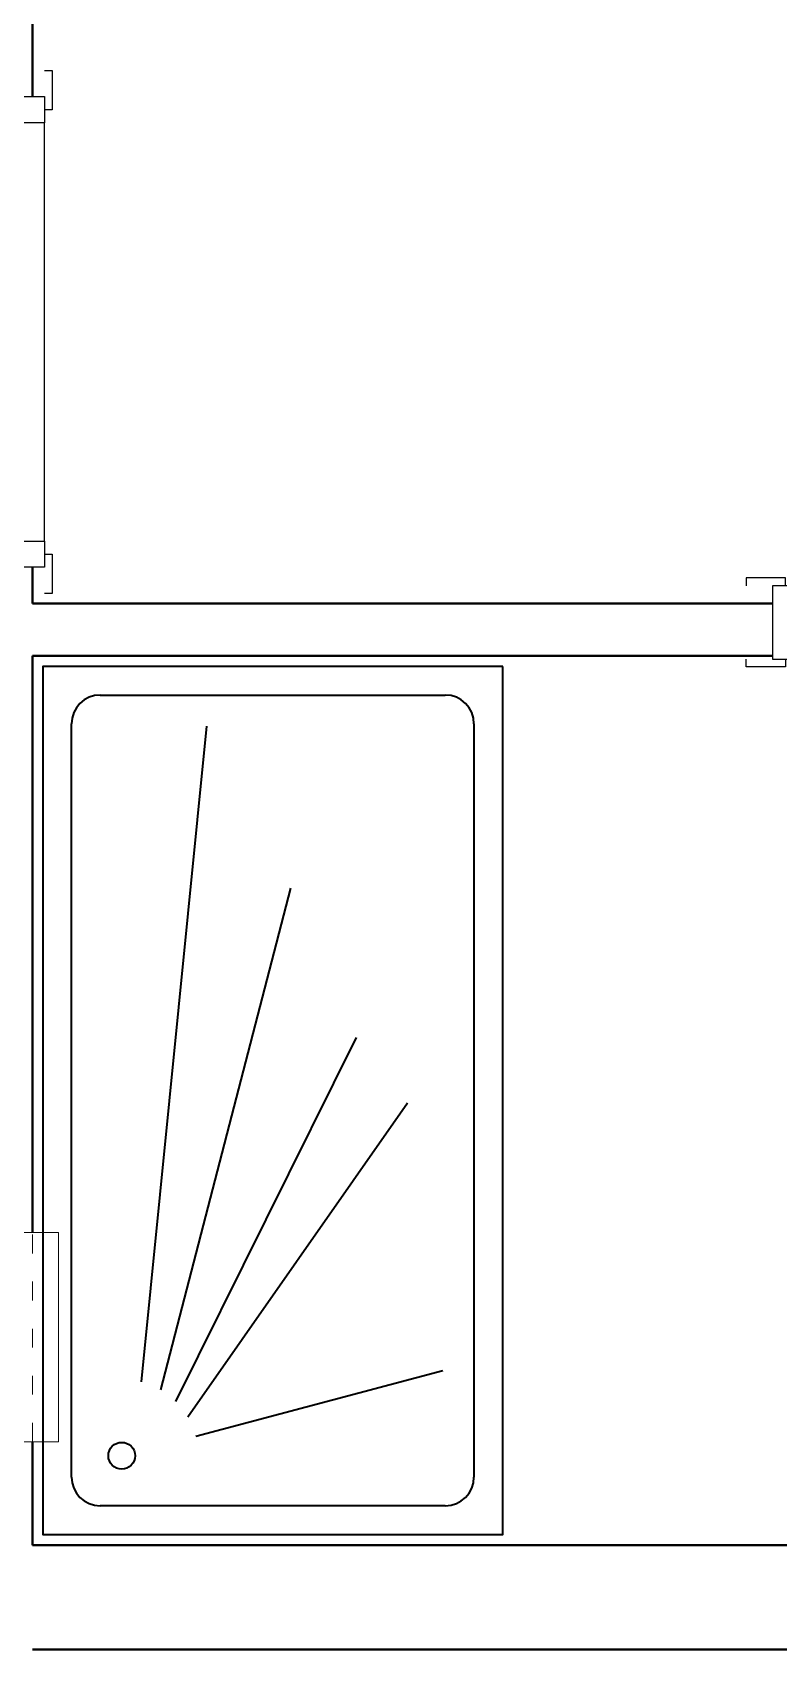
# Model space of a CAD drawing. Header units: millimetres. Extents: x 505988 to 508607, y 4596729 to 4598439.
# Drawn here: x 507249 to 507391.6, y 4597714.4 to 4598023.6 of the extents above; entities that cross this region are included whole.
import ezdxf

# ---------------------------------------------------------------- set-up
doc = ezdxf.new("R2010")
doc.units = ezdxf.units.MM
doc.linetypes.add('ACAD_ISO03W100', pattern=[30, 12, -18])
for name, color, linetype, lineweight in [('duvar_40', 7, 'Continuous', 40), ('KAPI-PEN', 155, 'Continuous', 18), ('KOLON', 40, 'Continuous', 50), ('Pencere', 150, 'Continuous', 25), ('SV', 191, 'Continuous', 15), ('TEFRIS', 127, 'Continuous', 35)]:
    doc.layers.add(name, color=color, linetype=linetype, lineweight=lineweight)

# ---------------------------------------------------------------- blocks, each defined once
blk = doc.blocks.new('79')
at = {"layer": 'TEFRIS'}
for p, q in [((-57.630237, 64.971651), (9.869763, 64.971651)), ((-63.255237, -88.153349), (-63.255237, 59.346651)), ((-49.587373, -69.463365), (-36.753038, 58.861368)), ((15.494763, 59.346651), (15.494763, -88.153349)), ((-45.796378, -71.053012), (-20.325393, 27.174942)), ((-42.83101, -73.354246), (-7.474437, -2.049169)), ((-40.529901, -76.31949), (2.496009, -14.897533)), ((-38.940254, -80.110485), (9.384479, -67.27615)), ((9.869763, -93.778349), (-57.630237, -93.778349))]:
    blk.add_line(p, q, dxfattribs=at)
at = {"layer": 'TEFRIS', "flags": 128}
blk.add_lwpolyline([(21.119763, 70.596651), (-68.880237, 70.596651), (-68.880237, -99.403349), (21.119763, -99.403349)], close=True, dxfattribs=at)
at = {"layer": 'TEFRIS'}
blk.add_circle((-53.437674, -83.960785), 2.612611, dxfattribs=at)
for centre, start, end in [((-57.630237, 59.346651), 90, 180), ((9.869763, 59.346651), 0, 90), ((-57.630237, -88.153349), 180, 270), ((9.869763, -88.153349), 270, 0)]:
    blk.add_arc(centre, 5.625, start, end, dxfattribs=at)
blk = doc.blocks.new('*U4')
at = {"layer": 'Pencere', "lineweight": 25, "ltscale": 5}
for p, q in [((-9, 7), (-9, 97)), ((-5, 97), (-9, 97)), ((-5, 7), (-5, 97)), ((-95, 7), (-95, 8.5)), ((-95, 8.5), (-87.5, 8.5)), ((-87.5, 8.5), (-87.5, 7)), ((-5, 7), (-9, 7)), ((-2.5, 7), (-2.5, 8.5)), ((-2.5, 8.5), (5, 8.5)), ((5, 8.5), (5, 7)), ((-95, -7), (-95, -8.5)), ((-95, -8.5), (-87.5, -8.5)), ((-87.5, -8.5), (-87.5, -7)), ((-5, -7), (-85, -7)), ((-2.5, -7), (-2.5, -8.5)), ((-2.5, -8.5), (5, -8.5)), ((5, -8.5), (5, -7))]:
    blk.add_line(p, q, dxfattribs=at)
at = {"layer": 'Pencere', "lineweight": 25, "ltscale": 5, "flags": 128}
for points in [[(-85, -7), (-85, 7), (-90, 7), (-90, -7), (-85, -7)], [(0, -7), (0, 7), (-5, 7), (-5, -7), (0, -7)]]:
    blk.add_lwpolyline(points, dxfattribs=at)
at = {"layer": 'Pencere', "linetype": 'ACAD_ISO03W100', "lineweight": 25, "ltscale": 0.3}
blk.add_arc((4.725012, 8.321101), 89.734737, 98.797976, 180.843556, dxfattribs=at)
blk = doc.blocks.new('*U5')
at = {"layer": 'Pencere', "lineweight": 25, "ltscale": 5}
for p, q in [((-9, 7), (-9, 86.899937)), ((-5, 86.899937), (-9, 86.899937)), ((-5, 7), (-5, 86.899937)), ((-85, 7), (-85, 8.5)), ((-85, 8.5), (-77.5, 8.5)), ((-77.5, 8.5), (-77.5, 7)), ((-5, 7), (-9, 7)), ((-2.5, 7), (-2.5, 8.5)), ((-2.5, 8.5), (5, 8.5)), ((5, 8.5), (5, 7)), ((-85, -7), (-85, -8.5)), ((-85, -8.5), (-77.5, -8.5)), ((-77.5, -8.5), (-77.5, -7)), ((-5, -7), (-75, -7)), ((-2.5, -7), (-2.5, -8.5)), ((-2.5, -8.5), (5, -8.5)), ((5, -8.5), (5, -7))]:
    blk.add_line(p, q, dxfattribs=at)
at = {"layer": 'Pencere', "lineweight": 25, "ltscale": 5, "flags": 128}
for points in [[(-75, -7), (-75, 7), (-80, 7), (-80, -7), (-75, -7)], [(0, -7), (0, 7), (-5, 7), (-5, -7), (0, -7)]]:
    blk.add_lwpolyline(points, dxfattribs=at)
at = {"layer": 'Pencere', "linetype": 'ACAD_ISO03W100', "lineweight": 25, "ltscale": 0.3}
blk.add_arc((-3.520318, 15.164474), 71.944448, 94.36819, 186.516136, dxfattribs=at)
blk = doc.blocks.new('132')
at = {"layer": 'KAPI-PEN', "color": 134, "linetype": 'Continuous', "lineweight": 18}
for p, q in [((25.097827, 10.965131), (-14.902173, 10.965131)), ((-14.902173, 10.965131), (-14.902173, 5.965131)), ((25.097827, 5.965131), (25.097827, 10.965131)), ((-12.402173, 3.465131), (-7.402173, 3.465131)), ((-12.402173, -1.534869), (-12.402173, 3.465131)), ((-7.402173, 3.465131), (-7.402173, -1.534869)), ((-7.402173, 3.465131), (17.597827, 3.465131)), ((17.597827, -1.534869), (17.597827, 3.465131)), ((17.597827, 3.465131), (22.597827, 3.465131)), ((22.597827, 3.465131), (22.597827, -1.534869)), ((-14.902173, 0.965131), (-12.402173, 0.965131)), ((-12.402173, 0.965131), (-12.402173, -1.534869)), ((-7.402173, 0.965131), (17.597827, 0.965131)), ((22.597827, -1.534869), (22.597827, 0.965131)), ((22.597827, 0.965131), (25.097827, 0.965131)), ((-12.402173, -1.534869), (-9.902173, -1.534869)), ((-7.402173, -1.534869), (-12.402173, -1.534869)), ((-9.902173, -1.534869), (-9.902173, -4.034869)), ((-7.402173, -1.534869), (17.597827, -1.534869)), ((22.597827, -1.534869), (17.597827, -1.534869)), ((20.097827, -4.034869), (20.097827, -1.534869)), ((20.097827, -1.534869), (22.597827, -1.534869)), ((-9.902173, -4.034869), (-14.902173, -4.034869)), ((20.097827, -4.034869), (-9.902173, -4.034869)), ((25.097827, -4.034869), (20.097827, -4.034869))]:
    blk.add_line(p, q, dxfattribs=at)
at = {"layer": 'KAPI-PEN', "ltscale": 0.2}
for p, q in [((-14.902173, -4.034869), (-14.902173, 5.965131)), ((-14.902173, 5.965131), (-14.902173, 5.965131)), ((25.097827, -4.034869), (25.097827, 5.965131))]:
    blk.add_line(p, q, dxfattribs=at)
at = {"layer": 'KAPI-PEN', "color": 134, "linetype": 'ACAD_ISO03W100', "lineweight": 18, "ltscale": 0.3}
blk.add_line((-14.902173, 5.965131), (25.097827, 5.965131), dxfattribs=at)

msp = doc.modelspace()

# ---------------------------------------------------------------- linework, layer by layer
at = {"layer": 'duvar_40'}
for p, q in [((507248.982489, 4598011.292877), (507248.982489, 4598034.360568)), ((507248.982489, 4597914.360568), (507248.982489, 4597921.292877)), ((507248.982489, 4597914.360568), (507390.395716, 4597914.360568)), ((507248.982489, 4597904.360568), (507248.982489, 4597794.12259)), ((507248.982489, 4597904.360568), (507390.395716, 4597904.360568)), ((507248.982489, 4597754.12259), (507248.982489, 4597734.360568)), ((507578.982489, 4597734.360568), (507248.982489, 4597734.360568)), ((507594.411553, 4597714.360568), (507248.982262, 4597714.360568))]:
    msp.add_line(p, q, dxfattribs=at)

# ---------------------------------------------------------------- block references
at = {"layer": 'KOLON', "xscale": -1, "rotation": 90}
msp.add_blockref('*U4', (507244.292419, 4597921.292877), dxfattribs=at)
at = {"layer": 'KOLON', "rotation": 180}
msp.add_blockref('*U5', (507390.395716, 4597910.762478), dxfattribs=at)
at = {"layer": 'SV', "xscale": -1, "rotation": 270}
msp.add_blockref('132', (507243.017358, 4597769.024762), dxfattribs=at)
at = {"layer": 'TEFRIS', "xscale": 0.976473, "yscale": 0.976473, "zscale": 0.976473}
msp.add_blockref('79', (507318.242183, 4597833.425258), dxfattribs=at)

doc.saveas('drawing.dxf')
